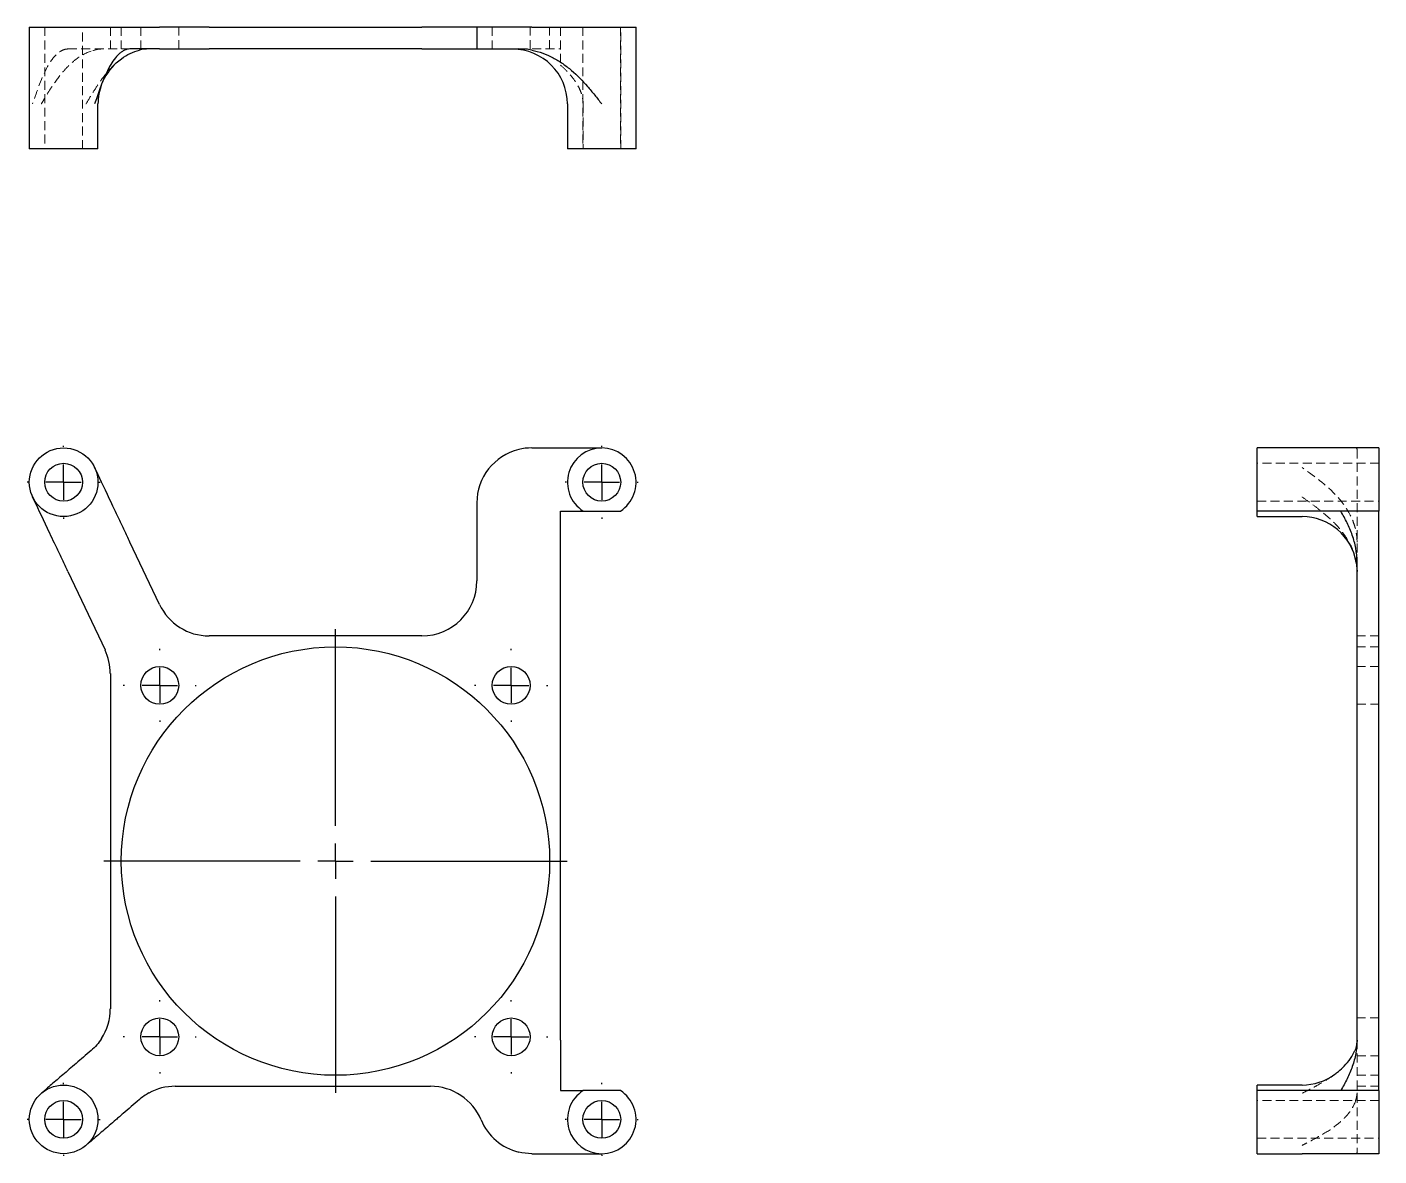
# Model space of a CAD drawing. Header units: millimetres. Extents: x 40 to 232, y 7 to 167.
import ezdxf

# ---------------------------------------------------------------- set-up
doc = ezdxf.new("R2010")
doc.units = ezdxf.units.MM
doc.linetypes.add('HIDDEN', pattern=[1.905, 1.27, -0.635])
doc.layers.add('10', color=7, linetype='Continuous')

# ---------------------------------------------------------------- blocks, each defined once
blk = doc.blocks.new('SW_CENTERMARKSYMBOL_0')
at = {"layer": '10', "color": 0}
for p, q in [((0, 5), (0, 5.18)), ((0, 0), (0, 2.5)), ((-5, 0), (-5.18, 0)), ((0, 0), (-2.5, 0)), ((0, 0), (0, -2.5)), ((0, 0), (2.5, 0)), ((5, 0), (5.18, 0)), ((0, -5), (0, -5.18))]:
    blk.add_line(p, q, dxfattribs=at)
blk = doc.blocks.new('SW_CENTERMARKSYMBOL_1')
at = {"layer": '10', "color": 0}
for p, q in [((0, 5), (0, 5.18)), ((0, 0), (0, 2.5)), ((-5, 0), (-5.18, 0)), ((0, 0), (-2.5, 0)), ((0, 0), (0, -2.5)), ((0, 0), (2.5, 0)), ((5, 0), (5.18, 0)), ((0, -5), (0, -5.18))]:
    blk.add_line(p, q, dxfattribs=at)
blk = doc.blocks.new('SW_CENTERMARKSYMBOL_2')
at = {"layer": '10', "color": 0}
for p, q in [((0, 5), (0, 5.18)), ((0, 0), (0, 2.5)), ((-5, 0), (-5.18, 0)), ((0, 0), (-2.5, 0)), ((0, 0), (0, -2.5)), ((0, 0), (2.5, 0)), ((5, 0), (5.18, 0)), ((0, -5), (0, -5.18))]:
    blk.add_line(p, q, dxfattribs=at)
blk = doc.blocks.new('SW_CENTERMARKSYMBOL_3')
at = {"layer": '10', "color": 0}
for p, q in [((0, 5), (0, 5.18)), ((0, 0), (0, 2.5)), ((-5, 0), (-5.18, 0)), ((0, 0), (-2.5, 0)), ((0, 0), (0, -2.5)), ((0, 0), (2.5, 0)), ((5, 0), (5.18, 0)), ((0, -5), (0, -5.18))]:
    blk.add_line(p, q, dxfattribs=at)
blk = doc.blocks.new('SW_CENTERMARKSYMBOL_4')
at = {"layer": '10', "color": 0}
for p, q in [((0, 5), (0, 5.18)), ((0, 0), (0, 2.5)), ((-5, 0), (-5.18, 0)), ((0, 0), (-2.5, 0)), ((0, 0), (0, -2.5)), ((0, 0), (2.5, 0)), ((5, 0), (5.18, 0)), ((0, -5), (0, -5.18))]:
    blk.add_line(p, q, dxfattribs=at)
blk = doc.blocks.new('SW_CENTERMARKSYMBOL_5')
at = {"layer": '10', "color": 0}
for p, q in [((0, 5), (0, 32.85)), ((0, 0), (0, 2.5)), ((-5, 0), (-32.85, 0)), ((0, 0), (-2.5, 0)), ((0, 0), (0, -2.5)), ((0, 0), (2.5, 0)), ((5, 0), (32.85, 0)), ((0, -5), (0, -32.85))]:
    blk.add_line(p, q, dxfattribs=at)
blk = doc.blocks.new('SW_CENTERMARKSYMBOL_6')
at = {"layer": '10', "color": 0}
for p, q in [((0, 5), (0, 5.18)), ((0, 0), (0, 2.5)), ((-5, 0), (-5.18, 0)), ((0, 0), (-2.5, 0)), ((0, 0), (0, -2.5)), ((0, 0), (2.5, 0)), ((5, 0), (5.18, 0)), ((0, -5), (0, -5.18))]:
    blk.add_line(p, q, dxfattribs=at)
blk = doc.blocks.new('SW_CENTERMARKSYMBOL_7')
at = {"layer": '10', "color": 0}
for p, q in [((0, 5), (0, 5.18)), ((0, 0), (0, 2.5)), ((-5, 0), (-5.18, 0)), ((0, 0), (-2.5, 0)), ((0, 0), (0, -2.5)), ((0, 0), (2.5, 0)), ((5, 0), (5.18, 0)), ((0, -5), (0, -5.18))]:
    blk.add_line(p, q, dxfattribs=at)
blk = doc.blocks.new('SW_CENTERMARKSYMBOL_8')
at = {"layer": '10', "color": 0}
for p, q in [((0, 5), (0, 5.18)), ((0, 0), (0, 2.5)), ((-5, 0), (-5.18, 0)), ((0, 0), (-2.5, 0)), ((0, 0), (0, -2.5)), ((0, 0), (2.5, 0)), ((5, 0), (5.18, 0)), ((0, -5), (0, -5.18))]:
    blk.add_line(p, q, dxfattribs=at)

msp = doc.modelspace()

# ---------------------------------------------------------------- linework, layer by layer
at = {"color": 7, "linetype": 'Continuous', "lineweight": 25}
for p, q in [((40.36, 166.64), (40.36, 149.36)), ((40.36, 166.64), (49.62, 166.64)), ((49.62, 166.64), (58.81, 166.64)), ((65.84, 166.64), (58.81, 166.64)), ((65.84, 166.64), (96.01, 166.64)), ((103.79, 166.64), (96.01, 166.64)), ((103.79, 166.64), (103.79, 163.53)), ((111.57, 166.64), (103.79, 166.64)), ((111.57, 166.64), (121.49, 166.64)), ((121.49, 166.64), (126.35, 166.64)), ((126.35, 149.36), (126.35, 166.64)), ((58.81, 163.53), (54.61, 163.53)), ((58.81, 163.53), (65.84, 163.53)), ((96.01, 163.53), (65.84, 163.53)), ((96.01, 163.53), (103.79, 163.53)), ((103.79, 163.53), (109.72, 163.53)), ((50.09, 149.36), (50.09, 155.74)), ((116.62, 155.74), (116.62, 149.36)), ((49.62, 149.36), (40.36, 149.36)), ((50.09, 149.36), (49.62, 149.36)), ((126.35, 149.36), (116.62, 149.36)), ((220.74, 107), (214.36, 107)), ((214.36, 98.05), (214.36, 107)), ((231.64, 107), (220.74, 107)), ((231.64, 107), (231.64, 98.05)), ((103.79, 99.22), (103.79, 88.15)), ((118.85, 98.05), (124.13, 98.05)), ((231.64, 98.05), (214.36, 98.05)), ((214.36, 97.27), (214.36, 98.05)), ((231.64, 15.95), (231.64, 98.05)), ((214.36, 97.27), (220.74, 97.27)), ((58.81, 84.82), (54.61, 93.67)), ((115.66, 23.09), (115.66, 90.91)), ((228.4, 90.76), (228.53, 89.5)), ((228.53, 23.09), (228.53, 90.91)), ((45.82, 89.5), (51.1, 78.37)), ((96.01, 80.36), (65.84, 80.36)), ((51.85, 75.04), (51.85, 27.53)), ((61.04, 16.55), (97.22, 16.55)), ((124.13, 15.95), (118.85, 15.95)), ((220.74, 16.73), (214.36, 16.73)), ((214.36, 15.95), (214.36, 16.73)), ((214.36, 7), (214.36, 15.95)), ((231.64, 15.95), (214.36, 15.95)), ((231.64, 15.95), (231.64, 7)), ((214.36, 7), (220.74, 7)), ((231.64, 7), (220.74, 7))]:
    msp.add_line(p, q, dxfattribs=at)
at = {"color": 7, "linetype": 'HIDDEN', "lineweight": 18}
for p, q in [((42.54, 166.64), (42.54, 149.36)), ((42.54, 166.64), (42.54, 149.36)), ((47.91, 149.36), (47.91, 166.64)), ((47.91, 149.36), (47.91, 166.64)), ((51.85, 166.64), (51.85, 163.53)), ((53.4, 166.64), (53.4, 163.53)), ((56.16, 166.64), (56.16, 163.53)), ((61.53, 163.53), (61.53, 166.64)), ((105.97, 166.64), (105.97, 163.53)), ((111.34, 163.53), (111.34, 166.64)), ((114.1, 163.53), (114.1, 166.64)), ((115.66, 166.64), (115.66, 161.22)), ((118.8, 166.64), (118.8, 149.36)), ((124.13, 166.64), (124.13, 149.36)), ((124.13, 166.64), (124.13, 149.36)), ((124.17, 149.36), (124.17, 166.64)), ((45.82, 163.53), (54.61, 163.53)), ((109.71, 163.53), (115.66, 163.53)), ((118.85, 155.74), (118.85, 149.36)), ((118.85, 155.74), (118.85, 149.36)), ((228.53, 106.78), (228.53, 90.91)), ((231.64, 104.82), (214.36, 104.82)), ((214.36, 99.45), (231.64, 99.45)), ((231.64, 80.36), (228.53, 80.36)), ((228.53, 80.36), (228.53, 80.36)), ((231.64, 78.81), (228.53, 78.81)), ((231.64, 80.36), (231.64, 80.36)), ((231.64, 76.04), (228.53, 76.04)), ((228.53, 70.68), (231.64, 70.68)), ((231.64, 26.24), (228.53, 26.24)), ((228.53, 23.31), (228.48, 22.81)), ((228.53, 23.09), (228.53, 7.22)), ((228.53, 20.87), (231.64, 20.87)), ((228.53, 18.11), (231.64, 18.11)), ((220.74, 15.95), (214.36, 15.95)), ((231.64, 15.95), (226.22, 15.95)), ((228.53, 16.55), (231.64, 16.55)), ((231.64, 14.55), (214.36, 14.55)), ((231.64, 14.55), (214.36, 14.55)), ((214.36, 9.18), (231.64, 9.18)), ((214.36, 9.18), (231.64, 9.18))]:
    msp.add_line(p, q, dxfattribs=at)
at = {"color": 7, "linetype": 'Continuous', "lineweight": 25}
for centre, radius in [((45.22, 102.14), 4.86), ((45.22, 102.14), 2.68), ((121.49, 102.14), 2.68), ((83.75, 48.46), 30.35), ((58.85, 73.36), 2.68), ((108.65, 73.36), 2.68), ((58.85, 23.55), 2.68), ((108.65, 23.55), 2.68), ((45.22, 11.86), 4.86), ((45.22, 11.86), 2.68), ((121.49, 11.86), 2.68)]:
    msp.add_circle(centre, radius, dxfattribs=at)
for centre, radius, start, end in [((108.84, 155.74), 7.78, 0, 90), ((57.87, 155.74), 7.78, 131.7497, 159.0484), ((57.87, 155.74), 7.78, 159.0484, 180), ((111.57, 99.22), 7.78, 103.7377, 180), ((121.49, 102.14), 4.86, 302.8629, 237.1371), ((220.74, 89.49), 7.78, 9.3852, 90), ((96.01, 88.15), 7.78, 270, 0), ((65.84, 88.15), 7.78, 205.3376, 270), ((44.06, 75.04), 7.78, 0, 25.3376), ((44.06, 27.53), 7.78, 327.1499, 0), ((220.74, 24.51), 7.78, 270, 306.6227), ((61.04, 8.77), 7.78, 90, 118.6477), ((97.22, 8.77), 7.78, 22.7284, 90), ((121.49, 11.86), 4.86, 122.8599, 57.1401), ((111.57, 14.78), 7.78, 202.7284, 256.2623)]:
    msp.add_arc(centre, radius, start, end, dxfattribs=at)
at = {"color": 7, "linetype": 'HIDDEN', "lineweight": 18}
for points, knots in [([(45.82, 163.53), (45.56, 163.53), (45.3, 163.46), (44.92, 163.29), (44.79, 163.22), (44.54, 163.05), (44.42, 162.95), (43.81, 162.4), (43.36, 161.78), (42.12, 159.54), (41.47, 157.65), (40.83, 155.74)], [0, 0, 0, 0, 0.125, 0.125, 0.1875, 0.1875, 0.25, 0.25, 0.5, 0.5, 1, 1, 1, 1]), ([(49.13, 163.23), (48.37, 162.98), (47.67, 162.58), (46.66, 161.82), (46.33, 161.54), (45.71, 160.94), (45.41, 160.62), (44.55, 159.61), (44.03, 158.88), (43.27, 157.73), (43.02, 157.33), (42.66, 156.74), (42.54, 156.54), (42.3, 156.14), (42.18, 155.94), (42.06, 155.74)], [0, 0, 0, 0, 0.25, 0.25, 0.375, 0.375, 0.5, 0.5, 0.75, 0.75, 0.875, 0.875, 0.9375, 0.9375, 1, 1, 1, 1]), ([(48.39, 155.74), (48.39, 155.75), (48.73, 156.31), (49.39, 157.41), (50.5, 159.1), (51.49, 160.38), (52.17, 161.05), (52.34, 161.21)], [0, 0, 0, 0, 0.0029051, 0.2811836, 0.5587864, 0.8878529, 1, 1, 1, 1]), ([(52.42, 161.29), (52.48, 161.35), (52.56, 161.44), (52.66, 161.52), (52.69, 161.55)], [0, 0, 0, 0, 0.6793542, 1, 1, 1, 1]), ([(115.66, 161.22), (116.08, 160.87), (116.47, 160.5), (117.19, 159.69), (117.52, 159.27), (117.96, 158.58), (118.1, 158.34), (118.35, 157.86), (118.46, 157.61), (118.64, 157.1), (118.72, 156.83), (118.82, 156.29), (118.85, 156.02), (118.85, 155.74)], [0, 0, 0, 0, 0.25, 0.25, 0.5, 0.5, 0.625, 0.625, 0.75, 0.75, 0.875, 0.875, 1, 1, 1, 1]), ([(115.66, 161.22), (116.08, 160.87), (116.47, 160.5), (117.19, 159.69), (117.52, 159.27), (117.96, 158.58), (118.1, 158.34), (118.35, 157.86), (118.46, 157.61), (118.64, 157.1), (118.72, 156.83), (118.82, 156.29), (118.85, 156.02), (118.85, 155.74)], [0, 0, 0, 0, 0.25, 0.25, 0.5, 0.5, 0.625, 0.625, 0.75, 0.75, 0.875, 0.875, 1, 1, 1, 1]), ([(228.53, 93.67), (228.53, 94.22), (228.46, 94.77), (228.29, 95.58), (228.22, 95.84), (228.05, 96.37), (227.95, 96.64), (227.4, 97.92), (226.78, 98.87), (224.54, 101.5), (222.65, 102.86), (220.74, 104.22)], [0, 0, 0, 0, 0.125, 0.125, 0.1875, 0.1875, 0.25, 0.25, 0.5, 0.5, 1, 1, 1, 1]), ([(220.74, 100.05), (220.75, 100.05), (221.23, 99.71), (222.18, 99.03), (223.56, 97.97), (224.88, 96.84), (226.12, 95.55), (227.19, 94.06), (227.86, 92.85), (228.05, 92.13), (228.08, 92.02)], [0, 0, 0, 0, 0.001877, 0.155771, 0.309616, 0.46531, 0.620869, 0.79165, 0.966785, 1, 1, 1, 1]), ([(228.2, 91.6), (228.28, 91.39), (228.38, 91.12), (228.4, 90.83), (228.4, 90.76)], [0, 0, 0, 0, 0.749213, 1, 1, 1, 1]), ([(220.74, 15.56), (220.75, 15.56), (221.12, 15.75), (221.85, 16.12), (223.28, 16.89), (224.49, 17.6), (225.24, 18.17), (225.38, 18.27)], [0, 0, 0, 0, 0.003524, 0.225678, 0.447729, 0.896271, 1, 1, 1, 1]), ([(226.22, 15.95), (225.87, 15.95), (225.5, 15.95), (224.69, 15.95), (224.27, 15.95), (223.58, 15.95), (223.34, 15.95), (222.86, 15.95), (222.61, 15.95), (222.1, 15.95), (221.83, 15.95), (221.29, 15.95), (221.02, 15.95), (220.74, 15.95)], [0, 0, 0, 0, 0.25, 0.25, 0.5, 0.5, 0.625, 0.625, 0.75, 0.75, 0.875, 0.875, 1, 1, 1, 1]), ([(228.37, 14.67), (228.18, 13.98), (227.82, 13.33), (227.2, 12.55), (227.07, 12.39), (226.79, 12.09), (226.64, 11.95), (226.19, 11.52), (225.86, 11.24), (224.82, 10.45), (224.05, 9.96), (222.84, 9.27), (222.42, 9.05), (221.8, 8.72), (221.59, 8.61), (221.16, 8.39), (220.95, 8.28), (220.74, 8.17)], [0, 0, 0, 0, 0.25, 0.25, 0.3125, 0.3125, 0.375, 0.375, 0.5, 0.5, 0.75, 0.75, 0.875, 0.875, 0.9375, 0.9375, 1, 1, 1, 1])]:
    msp.add_open_spline(points, degree=3, knots=knots, dxfattribs=at)
for points in [[(50.6, 163.53), (50.18, 163.53), (49.69, 163.41), (49.13, 163.23)], [(228.36, 107), (228.48, 107), (228.53, 106.93), (228.53, 106.78)], [(228.53, 15.6), (228.53, 15.33), (228.47, 15.03), (228.37, 14.67)], [(228.36, 7), (228.48, 7), (228.53, 7.07), (228.53, 7.22)]]:
    msp.add_open_spline(points, degree=3, dxfattribs=at)
at = {"color": 7, "linetype": 'Continuous', "lineweight": 25}
for points, knots in [([(54.61, 163.53), (54.35, 163.53), (54.09, 163.46), (53.71, 163.29), (53.58, 163.22), (53.33, 163.05), (53.21, 162.95), (52.6, 162.4), (52.15, 161.78), (50.91, 159.54), (50.26, 157.65), (49.62, 155.74)], [0, 0, 0, 0, 0.125, 0.125, 0.1875, 0.1875, 0.25, 0.25, 0.5, 0.5, 1, 1, 1, 1]), ([(52.69, 161.55), (52.93, 161.75), (53.55, 162.28), (54.64, 162.95), (55.52, 163.23), (55.97, 163.37)], [0, 0, 0, 0, 0.2399869, 0.6150289, 1, 1, 1, 1]), ([(111.57, 163.36), (112.63, 163.16), (113.63, 162.79), (114.82, 162.17), (115.05, 162.04), (115.51, 161.76), (115.73, 161.62), (116.39, 161.16), (116.8, 160.84), (118.01, 159.8), (118.75, 159.03), (119.81, 157.82), (120.15, 157.41), (120.66, 156.79), (120.82, 156.58), (121.16, 156.16), (121.32, 155.95), (121.49, 155.74)], [0, 0, 0, 0, 0.25, 0.25, 0.3125, 0.3125, 0.375, 0.375, 0.5, 0.5, 0.75, 0.75, 0.875, 0.875, 0.9375, 0.9375, 1, 1, 1, 1]), ([(111.57, 107), (112.63, 107), (113.63, 107), (114.82, 107), (115.05, 107), (115.51, 107), (115.73, 107), (116.39, 107), (116.8, 107), (118.01, 107), (118.75, 107), (119.81, 107), (120.15, 107), (120.66, 107), (120.82, 107), (121.16, 107), (121.32, 107), (121.49, 107)], [0, 0, 0, 0, 0.25, 0.25, 0.3125, 0.3125, 0.375, 0.375, 0.5, 0.5, 0.75, 0.75, 0.875, 0.875, 0.9375, 0.9375, 1, 1, 1, 1]), ([(54.61, 93.67), (54.35, 94.22), (54.09, 94.77), (53.71, 95.58), (53.58, 95.84), (53.33, 96.37), (53.21, 96.64), (52.6, 97.92), (52.15, 98.87), (50.91, 101.5), (50.26, 102.86), (49.62, 104.22)], [0, 0, 0, 0, 0.125, 0.125, 0.1875, 0.1875, 0.25, 0.25, 0.5, 0.5, 1, 1, 1, 1]), ([(45.82, 89.5), (45.56, 90.06), (45.3, 90.61), (44.92, 91.41), (44.79, 91.68), (44.54, 92.21), (44.42, 92.47), (43.81, 93.76), (43.36, 94.7), (42.12, 97.33), (41.47, 98.7), (40.83, 100.05)], [0, 0, 0, 0, 0.125, 0.125, 0.1875, 0.1875, 0.25, 0.25, 0.5, 0.5, 1, 1, 1, 1]), ([(115.66, 90.91), (115.66, 91.55), (115.66, 92.18), (115.66, 93.11), (115.66, 93.42), (115.66, 94.03), (115.66, 94.34), (115.66, 95.24), (115.66, 95.82), (115.66, 96.95), (115.66, 97.5), (115.66, 98.05)], [0, 0, 0, 0, 0.25, 0.25, 0.375, 0.375, 0.5, 0.5, 0.75, 0.75, 1, 1, 1, 1]), ([(115.66, 98.05), (116.08, 98.05), (116.47, 98.05), (117.19, 98.05), (117.52, 98.05), (117.96, 98.05), (118.1, 98.05), (118.35, 98.05), (118.46, 98.05), (118.64, 98.05), (118.72, 98.05), (118.82, 98.05), (118.85, 98.05), (118.85, 98.05)], [0, 0, 0, 0, 0.25, 0.25, 0.5, 0.5, 0.625, 0.625, 0.75, 0.75, 0.875, 0.875, 1, 1, 1, 1]), ([(228.53, 90.91), (228.53, 91.55), (228.46, 92.18), (228.29, 93.11), (228.22, 93.42), (228.06, 94.03), (227.96, 94.34), (227.65, 95.24), (227.4, 95.82), (226.85, 96.95), (226.54, 97.5), (226.22, 98.05)], [0, 0, 0, 0, 0.25, 0.25, 0.375, 0.375, 0.5, 0.5, 0.75, 0.75, 1, 1, 1, 1]), ([(115.66, 23.09), (115.66, 22.45), (115.66, 21.82), (115.66, 20.89), (115.66, 20.58), (115.66, 19.97), (115.66, 19.66), (115.66, 18.76), (115.66, 18.18), (115.66, 17.05), (115.66, 16.5), (115.66, 15.95)], [0, 0, 0, 0, 0.25, 0.25, 0.375, 0.375, 0.5, 0.5, 0.75, 0.75, 1, 1, 1, 1]), ([(228.53, 23.09), (228.53, 22.45), (228.46, 21.82), (228.29, 20.89), (228.22, 20.58), (228.06, 19.97), (227.96, 19.66), (227.65, 18.76), (227.4, 18.18), (226.85, 17.05), (226.54, 16.5), (226.22, 15.95)], [0, 0, 0, 0, 0.25, 0.25, 0.375, 0.375, 0.5, 0.5, 0.75, 0.75, 1, 1, 1, 1]), ([(49.13, 21.62), (48.37, 20.98), (47.67, 20.37), (46.66, 19.51), (46.33, 19.23), (45.71, 18.69), (45.41, 18.44), (44.55, 17.7), (44.03, 17.24), (43.27, 16.59), (43.02, 16.38), (42.66, 16.07), (42.54, 15.97), (42.3, 15.76), (42.18, 15.66), (42.06, 15.56)], [0, 0, 0, 0, 0.25, 0.25, 0.375, 0.375, 0.5, 0.5, 0.75, 0.75, 0.875, 0.875, 0.9375, 0.9375, 1, 1, 1, 1]), ([(225.38, 18.27), (225.55, 18.4), (226.04, 18.76), (226.82, 19.48), (227.67, 20.46), (228.04, 21.23), (228.23, 21.62)], [0, 0, 0, 0, 0.131436, 0.371885, 0.681971, 1, 1, 1, 1]), ([(228.48, 22.81), (228.47, 22.68), (228.45, 22.23), (228.32, 21.88), (228.23, 21.62)], [0, 0, 0, 0, 0.295495, 1, 1, 1, 1]), ([(115.66, 15.95), (116.08, 15.95), (116.47, 15.95), (117.19, 15.95), (117.52, 15.95), (117.96, 15.95), (118.1, 15.95), (118.35, 15.95), (118.46, 15.95), (118.64, 15.95), (118.72, 15.95), (118.82, 15.95), (118.85, 15.95), (118.85, 15.95)], [0, 0, 0, 0, 0.25, 0.25, 0.5, 0.5, 0.625, 0.625, 0.75, 0.75, 0.875, 0.875, 1, 1, 1, 1]), ([(55.97, 14.67), (55.16, 13.98), (54.4, 13.33), (53.49, 12.55), (53.31, 12.39), (52.96, 12.09), (52.79, 11.95), (52.29, 11.52), (51.97, 11.24), (51.05, 10.45), (50.48, 9.96), (49.67, 9.27), (49.41, 9.05), (49.03, 8.72), (48.9, 8.61), (48.64, 8.39), (48.52, 8.28), (48.39, 8.17)], [0, 0, 0, 0, 0.25, 0.25, 0.3125, 0.3125, 0.375, 0.375, 0.5, 0.5, 0.75, 0.75, 0.875, 0.875, 0.9375, 0.9375, 1, 1, 1, 1]), ([(111.57, 7), (112.63, 7), (113.63, 7), (114.82, 7), (115.05, 7), (115.51, 7), (115.73, 7), (116.39, 7), (116.8, 7), (118.01, 7), (118.75, 7), (119.81, 7), (120.15, 7), (120.66, 7), (120.82, 7), (121.16, 7), (121.32, 7), (121.49, 7)], [0, 0, 0, 0, 0.25, 0.25, 0.3125, 0.3125, 0.375, 0.375, 0.5, 0.5, 0.75, 0.75, 0.875, 0.875, 0.9375, 0.9375, 1, 1, 1, 1])]:
    msp.add_open_spline(points, degree=3, knots=knots, dxfattribs=at)
for points in [[(57.31, 163.53), (56.82, 163.53), (56.38, 163.47), (55.97, 163.37)], [(111.57, 163.36), (110.95, 163.48), (110.34, 163.53), (109.72, 163.53)], [(111.57, 107), (110.95, 107), (110.34, 106.93), (109.72, 106.78)], [(50.6, 23.31), (50.18, 22.67), (49.69, 22.11), (49.13, 21.62)], [(57.31, 15.6), (56.82, 15.33), (56.38, 15.03), (55.97, 14.67)], [(111.57, 7), (110.95, 7), (110.34, 7.07), (109.72, 7.22)]]:
    msp.add_open_spline(points, degree=3, dxfattribs=at)

# ---------------------------------------------------------------- block references
at = {"layer": '10'}
for name, p in [('SW_CENTERMARKSYMBOL_8', (45.22, 102.14)), ('SW_CENTERMARKSYMBOL_7', (121.49, 102.14)), ('SW_CENTERMARKSYMBOL_5', (83.75, 48.46)), ('SW_CENTERMARKSYMBOL_3', (58.85, 73.36)), ('SW_CENTERMARKSYMBOL_0', (108.65, 73.36)), ('SW_CENTERMARKSYMBOL_4', (58.85, 23.55)), ('SW_CENTERMARKSYMBOL_2', (108.65, 23.55)), ('SW_CENTERMARKSYMBOL_1', (45.22, 11.86)), ('SW_CENTERMARKSYMBOL_6', (121.49, 11.86))]:
    msp.add_blockref(name, p, dxfattribs=at)

doc.saveas('drawing.dxf')
